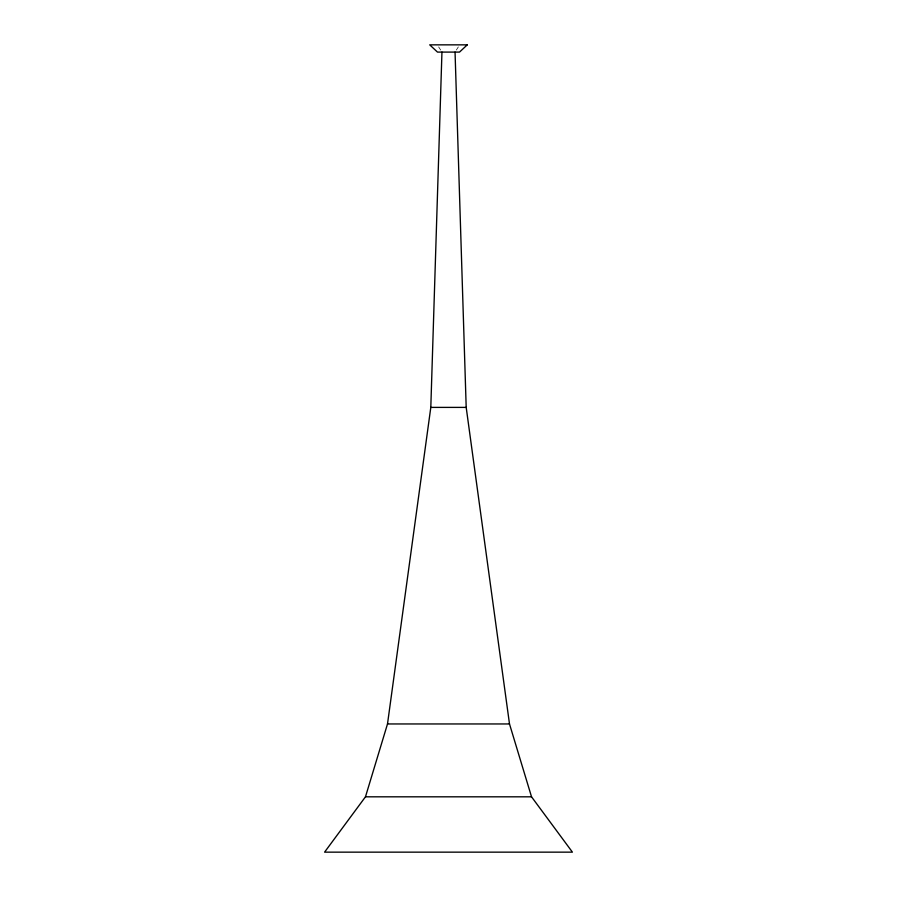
<?xml version="1.0" encoding="UTF-8"?>
<svg xmlns="http://www.w3.org/2000/svg" width="897" height="897" viewBox="0 0 897 897"><rect width="100%" height="100%" fill="white"/><g stroke="black" fill="none" stroke-linecap="round" stroke-linejoin="round"><path stroke-width="0.67" stroke-dasharray="4.49 3.36" d="M456.36 50.019L458.333 46.924M438.667 46.924L440.64 50.019"/><path stroke-width="1.35" d="M455.048 52.093L466.193 407.395L509.496 723.957L531.529 796.816L572.421 852.15L324.579 852.15L365.471 796.816L387.504 723.957L430.807 407.395L441.952 52.093M430.807 407.395L466.193 407.395M387.504 723.957L509.496 723.957M365.471 796.816L531.529 796.816M467.27 44.85L459.522 52.093L437.478 52.093L429.73 44.85L467.27 44.85"/></g></svg>
